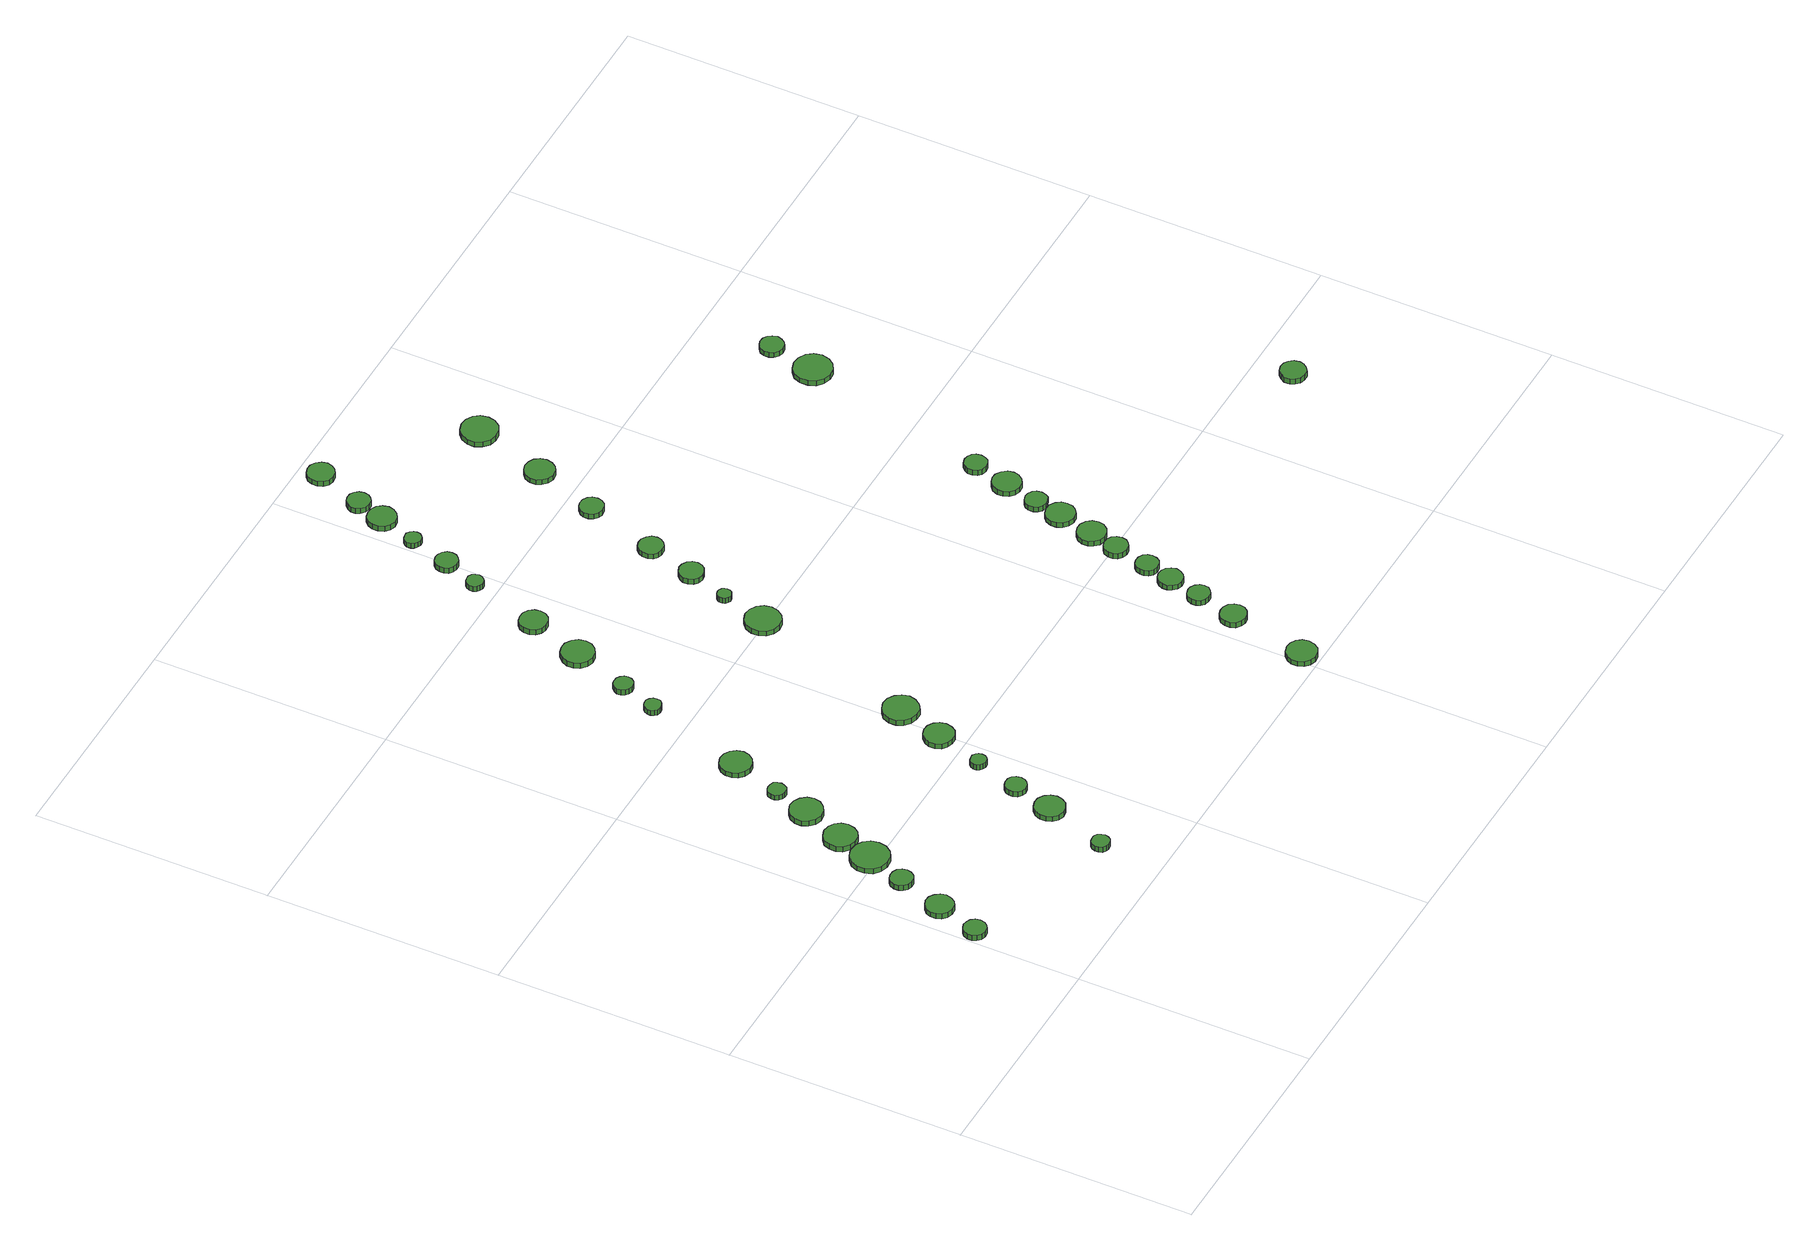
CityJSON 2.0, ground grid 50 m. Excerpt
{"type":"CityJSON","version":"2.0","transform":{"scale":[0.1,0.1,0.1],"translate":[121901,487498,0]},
"CityObjects":{
"tree1":{"type":"SolitaryVegetationObject","attributes":{"function":"something"},"geometry":[{"type":"MultiSurface","lod":"1","boundaries":[[[0,1,2,3,4,5,6,7,8,9,10,11,12,13,14]],[[15,16,17,18,19,20,21,22,23,24,25,26,27,28,29]],[[0,29,28,1]],[[1,28,27,2]],[[2,27,26,3]],[[3,26,25,4]],[[4,25,24,5]],[[5,24,23,6]],[[6,23,22,7]],[[7,22,21,8]],[[8,21,20,9]],[[9,20,19,10]],[[10,19,18,11]],[[11,18,17,12]],[[12,17,16,13]],[[13,16,15,14]],[[14,15,29,0]]]}]},
"tree2":{"type":"SolitaryVegetationObject","attributes":{"function":"something"},"geometry":[{"type":"MultiSurface","lod":"1","boundaries":[[[30,31,32,33,34,35,36,37,38,39,40,41,42,43,44]],[[45,46,47,48,49,50,51,52,53,54,55,56,57,58,59]],[[30,59,58,31]],[[31,58,57,32]],[[32,57,56,33]],[[33,56,55,34]],[[34,55,54,35]],[[35,54,53,36]],[[36,53,52,37]],[[37,52,51,38]],[[38,51,50,39]],[[39,50,49,40]],[[40,49,48,41]],[[41,48,47,42]],[[42,47,46,43]],[[43,46,45,44]],[[44,45,59,30]]]}]},
"tree3":{"type":"SolitaryVegetationObject","attributes":{"function":"something"},"geometry":[{"type":"MultiSurface","lod":"1","boundaries":[[[60,61,62,63,64,65,66,67,68,69,70,71,72,73,74]],[[75,76,77,78,79,80,81,82,83,84,85,86,87,88,89]],[[60,89,88,61]],[[61,88,87,62]],[[62,87,86,63]],[[63,86,85,64]],[[64,85,84,65]],[[65,84,83,66]],[[66,83,82,67]],[[67,82,81,68]],[[68,81,80,69]],[[69,80,79,70]],[[70,79,78,71]],[[71,78,77,72]],[[72,77,76,73]],[[73,76,75,74]],[[74,75,89,60]]]}]},
"tree4":{"type":"SolitaryVegetationObject","attributes":{"function":"something"},"geometry":[{"type":"MultiSurface","lod":"1","boundaries":[[[90,91,92,93,94,95,96,97,98,99,100,101,102,103,104]],[[105,106,107,108,109,110,111,112,113,114,115,116,117,118,119]],[[90,119,118,91]],[[91,118,117,92]],[[92,117,116,93]],[[93,116,115,94]],[[94,115,114,95]],[[95,114,113,96]],[[96,113,112,97]],[[97,112,111,98]],[[98,111,110,99]],[[99,110,109,100]],[[100,109,108,101]],[[101,108,107,102]],[[102,107,106,103]],[[103,106,105,104]],[[104,105,119,90]]]}]},
"tree5":{"type":"SolitaryVegetationObject","attributes":{"function":"something"},"geometry":[{"type":"MultiSurface","lod":"1","boundaries":[[[120,121,122,123,124,125,126,127,128,129,130,131,132,133,134]],[[135,136,137,138,139,140,141,142,143,144,145,146,147,148,149]],[[120,149,148,121]],[[121,148,147,122]],[[122,147,146,123]],[[123,146,145,124]],[[124,145,144,125]],[[125,144,143,126]],[[126,143,142,127]],[[127,142,141,128]],[[128,141,140,129]],[[129,140,139,130]],[[130,139,138,131]],[[131,138,137,132]],[[132,137,136,133]],[[133,136,135,134]],[[134,135,149,120]]]}]},
"tree6":{"type":"SolitaryVegetationObject","attributes":{"function":"something"},"geometry":[{"type":"MultiSurface","lod":"1","boundaries":[[[150,151,152,153,154,155,156,157,158,159,160,161,162,163,164]],[[165,166,167,168,169,170,171,172,173,174,175,176,177,178,179]],[[150,179,178,151]],[[151,178,177,152]],[[152,177,176,153]],[[153,176,175,154]],[[154,175,174,155]],[[155,174,173,156]],[[156,173,172,157]],[[157,172,171,158]],[[158,171,170,159]],[[159,170,169,160]],[[160,169,168,161]],[[161,168,167,162]],[[162,167,166,163]],[[163,166,165,164]],[[164,165,179,150]]]}]},
"tree7":{"type":"SolitaryVegetationObject","attributes":{"function":"something"},"geometry":[{"type":"MultiSurface","lod":"1","boundaries":[[[180,181,182,183,184,185,186,187,188,189,190,191,192,193,194]],[[195,196,197,198,199,200,201,202,203,204,205,206,207,208,209]],[[180,209,208,181]],[[181,208,207,182]],[[182,207,206,183]],[[183,206,205,184]],[[184,205,204,185]],[[185,204,203,186]],[[186,203,202,187]],[[187,202,201,188]],[[188,201,200,189]],[[189,200,199,190]],[[190,199,198,191]],[[191,198,197,192]],[[192,197,196,193]],[[193,196,195,194]],[[194,195,209,180]]]}]},
"tree8":{"type":"SolitaryVegetationObject","attributes":{"function":"something"},"geometry":[{"type":"MultiSurface","lod":"1","boundaries":[[[210,211,212,213,214,215,216,217,218,219,220,221,222,223,224]],[[225,226,227,228,229,230,231,232,233,234,235,236,237,238,239]],[[210,239,238,211]],[[211,238,237,212]],[[212,237,236,213]],[[213,236,235,214]],[[214,235,234,215]],[[215,234,233,216]],[[216,233,232,217]],[[217,232,231,218]],[[218,231,230,219]],[[219,230,229,220]],[[220,229,228,221]],[[221,228,227,222]],[[222,227,226,223]],[[223,226,225,224]],[[224,225,239,210]]]}]},
"tree9":{"type":"SolitaryVegetationObject","attributes":{"function":"something"},"geometry":[{"type":"MultiSurface","lod":"1","boundaries":[[[240,241,242,243,244,245,246,247,248,249,250,251,252,253,254]],[[255,256,257,258,259,260,261,262,263,264,265,266,267,268,269]],[[240,269,268,241]],[[241,268,267,242]],[[242,267,266,243]],[[243,266,265,244]],[[244,265,264,245]],[[245,264,263,246]],[[246,263,262,247]],[[247,262,261,248]],[[248,261,260,249]],[[249,260,259,250]],[[250,259,258,251]],[[251,258,257,252]],[[252,257,256,253]],[[253,256,255,254]],[[254,255,269,240]]]}]},
"tree10":{"type":"SolitaryVegetationObject","attributes":{"function":"something"},"geometry":[{"type":"MultiSurface","lod":"1","boundaries":[[[270,271,272,273,274,275,276,277,278,279,280,281,282,283,284]],[[285,286,287,288,289,290,291,292,293,294,295,296,297,298,299]],[[270,299,298,271]],[[271,298,297,272]],[[272,297,296,273]],[[273,296,295,274]],[[274,295,294,275]],[[275,294,293,276]],[[276,293,292,277]],[[277,292,291,278]],[[278,291,290,279]],[[279,290,289,280]],[[280,289,288,281]],[[281,288,287,282]],[[282,287,286,283]],[[283,286,285,284]],[[284,285,299,270]]]}]},
"tree11":{"type":"SolitaryVegetationObject","attributes":{"function":"something"},"geometry":[{"type":"MultiSurface","lod":"1","boundaries":[[[300,301,302,303,304,305,306,307,308,309,310,311,312,313,314]],[[315,316,317,318,319,320,321,322,323,324,325,326,327,328,329]],[[300,329,328,301]],[[301,328,327,302]],[[302,327,326,303]],[[303,326,325,304]],[[304,325,324,305]],[[305,324,323,306]],[[306,323,322,307]],[[307,322,321,308]],[[308,321,320,309]],[[309,320,319,310]],[[310,319,318,311]],[[311,318,317,312]],[[312,317,316,313]],[[313,316,315,314]],[[314,315,329,300]]]}]},
"tree12":{"type":"SolitaryVegetationObject","attributes":{"function":"something"},"geometry":[{"type":"MultiSurface","lod":"1","boundaries":[[[330,331,332,333,334,335,336,337,338,339,340,341,342,343,344]],[[345,346,347,348,349,350,351,352,353,354,355,356,357,358,359]],[[330,359,358,331]],[[331,358,357,332]],[[332,357,356,333]],[[333,356,355,334]],[[334,355,354,335]],[[335,354,353,336]],[[336,353,352,337]],[[337,352,351,338]],[[338,351,350,339]],[[339,350,349,340]],[[340,349,348,341]],[[341,348,347,342]],[[342,347,346,343]],[[343,346,345,344]],[[344,345,359,330]]]}]},
"tree13":{"type":"SolitaryVegetationObject","attributes":{"function":"something"},"geometry":[{"type":"MultiSurface","lod":"1","boundaries":[[[360,361,362,363,364,365,366,367,368,369,370,371,372,373,374]],[[375,376,377,378,379,380,381,382,383,384,385,386,387,388,389]],[[360,389,388,361]],[[361,388,387,362]],[[362,387,386,363]],[[363,386,385,364]],[[364,385,384,365]],[[365,384,383,366]],[[366,383,382,367]],[[367,382,381,368]],[[368,381,380,369]],[[369,380,379,370]],[[370,379,378,371]],[[371,378,377,372]],[[372,377,376,373]],[[373,376,375,374]],[[374,375,389,360]]]}]},
"tree14":{"type":"SolitaryVegetationObject","attributes":{"function":"something"},"geometry":[{"type":"MultiSurface","lod":"1","boundaries":[[[390,391,392,393,394,395,396,397,398,399,400,401,402,403,404]],[[405,406,407,408,409,410,411,412,413,414,415,416,417,418,419]],[[390,419,418,391]],[[391,418,417,392]],[[392,417,416,393]],[[393,416,415,394]],[[394,415,414,395]],[[395,414,413,396]],[[396,413,412,397]],[[397,412,411,398]],[[398,411,410,399]],[[399,410,409,400]],[[400,409,408,401]],[[401,408,407,402]],[[402,407,406,403]],[[403,406,405,404]],[[404,405,419,390]]]}]},
"tree15":{"type":"SolitaryVegetationObject","attributes":{"function":"something"},"geometry":[{"type":"MultiSurface","lod":"1","boundaries":[[[420,421,422,423,424,425,426,427,428,429,430,431,432,433,434]],[[435,436,437,438,439,440,441,442,443,444,445,446,447,448,449]],[[420,449,448,421]],[[421,448,447,422]],[[422,447,446,423]],[[423,446,445,424]],[[424,445,444,425]],[[425,444,443,426]],[[426,443,442,427]],[[427,442,441,428]],[[428,441,440,429]],[[429,440,439,430]],[[430,439,438,431]],[[431,438,437,432]],[[432,437,436,433]],[[433,436,435,434]],[[434,435,449,420]]]}]},
"tree16":{"type":"SolitaryVegetationObject","attributes":{"function":"something"},"geometry":[{"type":"MultiSurface","lod":"1","boundaries":[[[450,451,452,453,454,455,456,457,458,459,460,461,462,463,464]],[[465,466,467,468,469,470,471,472,473,474,475,476,477,478,479]],[[450,479,478,451]],[[451,478,477,452]],[[452,477,476,453]],[[453,476,475,454]],[[454,475,474,455]],[[455,474,473,456]],[[456,473,472,457]],[[457,472,471,458]],[[458,471,470,459]],[[459,470,469,460]],[[460,469,468,461]],[[461,468,467,462]],[[462,467,466,463]],[[463,466,465,464]],[[464,465,479,450]]]}]},
"tree17":{"type":"SolitaryVegetationObject","attributes":{"function":"something"},"geometry":[{"type":"MultiSurface","lod":"1","boundaries":[[[480,481,482,483,484,485,486,487,488,489,490,491,492,493,494]],[[495,496,497,498,499,500,501,502,503,504,505,506,507,508,509]],[[480,509,508,481]],[[481,508,507,482]],[[482,507,506,483]],[[483,506,505,484]],[[484,505,504,485]],[[485,504,503,486]],[[486,503,502,487]],[[487,502,501,488]],[[488,501,500,489]],[[489,500,499,490]],[[490,499,498,491]],[[491,498,497,492]],[[492,497,496,493]],[[493,496,495,494]],[[494,495,509,480]]]}]},
"tree18":{"type":"SolitaryVegetationObject","attributes":{"function":"something"},"geometry":[{"type":"MultiSurface","lod":"1","boundaries":[[[510,511,512,513,514,515,516,517,518,519,520,521,522,523,524]],[[525,526,527,528,529,530,531,532,533,534,535,536,537,538,539]],[[510,539,538,511]],[[511,538,537,512]],[[512,537,536,513]],[[513,536,535,514]],[[514,535,534,515]],[[515,534,533,516]],[[516,533,532,517]],[[517,532,531,518]],[[518,531,530,519]],[[519,530,529,520]],[[520,529,528,521]],[[521,528,527,522]],[[522,527,526,523]],[[523,526,525,524]],[[524,525,539,510]]]}]},
"tree19":{"type":"SolitaryVegetationObject","attributes":{"function":"something"},"geometry":[{"type":"MultiSurface","lod":"1","boundaries":[[[540,541,542,543,544,545,546,547,548,549,550,551,552,553,554]],[[555,556,557,558,559,560,561,562,563,564,565,566,567,568,569]],[[540,569,568,541]],[[541,568,567,542]],[[542,567,566,543]],[[543,566,565,544]],[[544,565,564,545]],[[545,564,563,546]],[[546,563,562,547]],[[547,562,561,548]],[[548,561,560,549]],[[549,560,559,550]],[[550,559,558,551]],[[551,558,557,552]],[[552,557,556,553]],[[553,556,555,554]],[[554,555,569,540]]]}]},
"tree20":{"type":"SolitaryVegetationObject","attributes":{"function":"something"},"geometry":[{"type":"MultiSurface","lod":"1","boundaries":[[[570,571,572,573,574,575,576,577,578,579,580,581,582,583,584]],[[585,586,587,588,589,590,591,592,593,594,595,596,597,598,599]],[[570,599,598,571]],[[571,598,597,572]],[[572,597,596,573]],[[573,596,595,574]],[[574,595,594,575]],[[575,594,593,576]],[[576,593,592,577]],[[577,592,591,578]],[[578,591,590,579]],[[579,590,589,580]],[[580,589,588,581]],[[581,588,587,582]],[[582,587,586,583]],[[583,586,585,584]],[[584,585,599,570]]]}]},
"tree21":{"type":"SolitaryVegetationObject","attributes":{"function":"something"},"geometry":[{"type":"MultiSurface","lod":"1","boundaries":[[[600,601,602,603,604,605,606,607,608,609,610,611,612,613,614]],[[615,616,617,618,619,620,621,622,623,624,625,626,627,628,629]],[[600,629,628,601]],[[601,628,627,602]],[[602,627,626,603]],[[603,626,625,604]],[[604,625,624,605]],[[605,624,623,606]],[[606,623,622,607]],[[607,622,621,608]],[[608,621,620,609]],[[609,620,619,610]],[[610,619,618,611]],[[611,618,617,612]],[[612,617,616,613]],[[613,616,615,614]],[[614,615,629,600]]]}]},
"tree22":{"type":"SolitaryVegetationObject","attributes":{"function":"something"},"geometry":[{"type":"MultiSurface","lod":"1","boundaries":[[[630,631,632,633,634,635,636,637,638,639,640,641,642,643,644]],[[645,646,647,648,649,650,651,652,653,654,655,656,657,658,659]],[[630,659,658,631]],[[631,658,657,632]],[[632,657,656,633]],[[633,656,655,634]],[[634,655,654,635]],[[635,654,653,636]],[[636,653,652,637]],[[637,652,651,638]],[[638,651,650,639]],[[639,650,649,640]],[[640,649,648,641]],[[641,648,647,642]],[[642,647,646,643]],[[643,646,645,644]],[[644,645,659,630]]]}]},
"tree23":{"type":"SolitaryVegetationObject","attributes":{"function":"something"},"geometry":[{"type":"MultiSurface","lod":"1","boundaries":[[[660,661,662,663,664,665,666,667,668,669,670,671,672,673,674]],[[675,676,677,678,679,680,681,682,683,684,685,686,687,688,689]],[[660,689,688,661]],[[661,688,687,662]],[[662,687,686,663]],[[663,686,685,664]],[[664,685,684,665]],[[665,684,683,666]],[[666,683,682,667]],[[667,682,681,668]],[[668,681,680,669]],[[669,680,679,670]],[[670,679,678,671]],[[671,678,677,672]],[[672,677,676,673]],[[673,676,675,674]],[[674,675,689,660]]]}]},
"tree24":{"type":"SolitaryVegetationObject","attributes":{"function":"something"},"geometry":[{"type":"MultiSurface","lod":"1","boundaries":[[[690,691,692,693,694,695,696,697,698,699,700,701,702,703,704]],[[705,706,707,708,709,710,711,712,713,714,715,716,717,718,719]],[[690,719,718,691]],[[691,718,717,692]],[[692,717,716,693]],[[693,716,715,694]],[[694,715,714,695]],[[695,714,713,696]],[[696,713,712,697]],[[697,712,711,698]],[[698,711,710,699]],[[699,710,709,700]],[[700,709,708,701]],[[701,708,707,702]],[[702,707,706,703]],[[703,706,705,704]],[[704,705,719,690]]]}]},
"tree25":{"type":"SolitaryVegetationObject","attributes":{"function":"something"},"geometry":[{"type":"MultiSurface","lod":"1","boundaries":[[[720,721,722,723,724,725,726,727,728,729,730,731,732,733,734]],[[735,736,737,738,739,740,741,742,743,744,745,746,747,748,749]],[[720,749,748,721]],[[721,748,747,722]],[[722,747,746,723]],[[723,746,745,724]],[[724,745,744,725]],[[725,744,743,726]],[[726,743,742,727]],[[727,742,741,728]],[[728,741,740,729]],[[729,740,739,730]],[[730,739,738,731]],[[731,738,737,732]],[[732,737,736,733]],[[733,736,735,734]],[[734,735,749,720]]]}]},
"tree26":{"type":"SolitaryVegetationObject","attributes":{"function":"something"},"geometry":[{"type":"MultiSurface","lod":"1","boundaries":[[[750,751,752,753,754,755,756,757,758,759,760,761,762,763,764]],[[765,766,767,768,769,770,771,772,773,774,775,776,777,778,779]],[[750,779,778,751]],[[751,778,777,752]],[[752,777,776,753]],[[753,776,775,754]],[[754,775,774,755]],[[755,774,773,756]],[[756,773,772,757]],[[757,772,771,758]],[[758,771,770,759]],[[759,770,769,760]],[[760,769,768,761]],[[761,768,767,762]],[[762,767,766,763]],[[763,766,765,764]],[[764,765,779,750]]]}]},
"tree27":{"type":"SolitaryVegetationObject","attributes":{"function":"something"},"geometry":[{"type":"MultiSurface","lod":"1","boundaries":[[[780,781,782,783,784,785,786,787,788,789,790,791,792,793,794]],[[795,796,797,798,799,800,801,802,803,804,805,806,807,808,809]],[[780,809,808,781]],[[781,808,807,782]],[[782,807,806,783]],[[783,806,805,784]],[[784,805,804,785]],[[785,804,803,786]],[[786,803,802,787]],[[787,802,801,788]],[[788,801,800,789]],[[789,800,799,790]],[[790,799,798,791]],[[791,798,797,792]],[[792,797,796,793]],[[793,796,795,794]],[[794,795,809,780]]]}]},
"tree28":{"type":"SolitaryVegetationObject","attributes":{"function":"something"},"geometry":[{"type":"MultiSurface","lod":"1","boundaries":[[[810,811,812,813,814,815,816,817,818,819,820,821,822,823,824]],[[825,826,827,828,829,830,831,832,833,834,835,836,837,838,839]],[[810,839,838,811]],[[811,838,837,812]],[[812,837,836,813]],[[813,836,835,814]],[[814,835,834,815]],[[815,834,833,816]],[[816,833,832,817]],[[817,832,831,818]],[[818,831,830,819]],[[819,830,829,820]],[[820,829,828,821]],[[821,828,827,822]],[[822,827,826,823]],[[823,826,825,824]],[[824,825,839,810]]]}]},
"tree29":{"type":"SolitaryVegetationObject","attributes":{"function":"something"},"geometry":[{"type":"MultiSurface","lod":"1","boundaries":[[[840,841,842,843,844,845,846,847,848,849,850,851,852,853,854]],[[855,856,857,858,859,860,861,862,863,864,865,866,867,868,869]],[[840,869,868,841]],[[841,868,867,842]],[[842,867,866,843]],[[843,866,865,844]],[[844,865,864,845]],[[845,864,863,846]],[[846,863,862,847]],[[847,862,861,848]],[[848,861,860,849]],[[849,860,859,850]],[[850,859,858,851]],[[851,858,857,852]],[[852,857,856,853]],[[853,856,855,854]],[[854,855,869,840]]]}]},
"tree30":{"type":"SolitaryVegetationObject","attributes":{"function":"something"},"geometry":[{"type":"MultiSurface","lod":"1","boundaries":[[[870,871,872,873,874,875,876,877,878,879,880,881,882,883,884]],[[885,886,887,888,889,890,891,892,893,894,895,896,897,898,899]],[[870,899,898,871]],[[871,898,897,872]],[[872,897,896,873]],[[873,896,895,874]],[[874,895,894,875]],[[875,894,893,876]],[[876,893,892,877]],[[877,892,891,878]],[[878,891,890,879]],[[879,890,889,880]],[[880,889,888,881]],[[881,888,887,882]],[[882,887,886,883]],[[883,886,885,884]],[[884,885,899,870]]]}]},
"tree31":{"type":"SolitaryVegetationObject","attributes":{"function":"something"},"geometry":[{"type":"MultiSurface","lod":"1","boundaries":[[[900,901,902,903,904,905,906,907,908,909,910,911,912,913,914]],[[915,916,917,918,919,920,921,922,923,924,925,926,927,928,929]],[[900,929,928,901]],[[901,928,927,902]],[[902,927,926,903]],[[903,926,925,904]],[[904,925,924,905]],[[905,924,923,906]],[[906,923,922,907]],[[907,922,921,908]],[[908,921,920,909]],[[909,920,919,910]],[[910,919,918,911]],[[911,918,917,912]],[[912,917,916,913]],[[913,916,915,914]],[[914,915,929,900]]]}]},
"tree32":{"type":"SolitaryVegetationObject","attributes":{"function":"something"},"geometry":[{"type":"MultiSurface","lod":"1","boundaries":[[[930,931,932,933,934,935,936,937,938,939,940,941,942,943,944]],[[945,946,947,948,949,950,951,952,953,954,955,956,957,958,959]],[[930,959,958,931]],[[931,958,957,932]],[[932,957,956,933]],[[933,956,955,934]],[[934,955,954,935]],[[935,954,953,936]],[[936,953,952,937]],[[937,952,951,938]],[[938,951,950,939]],[[939,950,949,940]],[[940,949,948,941]],[[941,948,947,942]],[[942,947,946,943]],[[943,946,945,944]],[[944,945,959,930]]]}]},
"tree33":{"type":"SolitaryVegetationObject","attributes":{"function":"something"},"geometry":[{"type":"MultiSurface","lod":"1","boundaries":[[[960,961,962,963,964,965,966,967,968,969,970,971,972,973,974]],[[975,976,977,978,979,980,981,982,983,984,985,986,987,988,989]],[[960,989,988,961]],[[961,988,987,962]],[[962,987,986,963]],[[963,986,985,964]],[[964,985,984,965]],[[965,984,983,966]],[[966,983,982,967]],[[967,982,981,968]],[[968,981,980,969]],[[969,980,979,970]],[[970,979,978,971]],[[971,978,977,972]],[[972,977,976,973]],[[973,976,975,974]],[[974,975,989,960]]]}]},
"tree34":{"type":"SolitaryVegetationObject","attributes":{"function":"something"},"geometry":[{"type":"MultiSurface","lod":"1","boundaries":[[[990,991,992,993,994,995,996,997,998,999,1000,1001,1002,1003,1004]],[[1005,1006,1007,1008,1009,1010,1011,1012,1013,1014,1015,1016,1017,1018,1019]],[[990,1019,1018,991]],[[991,1018,1017,992]],[[992,1017,1016,993]],[[993,1016,1015,994]],[[994,1015,1014,995]],[[995,1014,1013,996]],[[996,1013,1012,997]],[[997,1012,1011,998]],[[998,1011,1010,999]],[[999,1010,1009,1000]],[[1000,1009,1008,1001]],[[1001,1008,1007,1002]],[[1002,1007,1006,1003]],[[1003,1006,1005,1004]],[[1004,1005,1019,990]]]}]},
"tree35":{"type":"SolitaryVegetationObject","attributes":{"function":"something"},"geometry":[{"type":"MultiSurface","lod":"1","boundaries":[[[1020,1021,1022,1023,1024,1025,1026,1027,1028,1029,1030,1031,1032,1033,1034]],[[1035,1036,1037,1038,1039,1040,1041,1042,1043,1044,1045,1046,1047,1048,1049]],[[1020,1049,1048,1021]],[[1021,1048,1047,1022]],[[1022,1047,1046,1023]],[[1023,1046,1045,1024]],[[1024,1045,1044,1025]],[[1025,1044,1043,1026]],[[1026,1043,1042,1027]],[[1027,1042,1041,1028]],[[1028,1041,1040,1029]],[[1029,1040,1039,1030]],[[1030,1039,1038,1031]],[[1031,1038,1037,1032]],[[1032,1037,1036,1033]],[[1033,1036,1035,1034]],[[1034,1035,1049,1020]]]}]},
"tree36":{"type":"SolitaryVegetationObject","attributes":{"function":"something"},"geometry":[{"type":"MultiSurface","lod":"1","boundaries":[[[1050,1051,1052,1053,1054,1055,1056,1057,1058,1059,1060,1061,1062,1063,1064]],[[1065,1066,1067,1068,1069,1070,1071,1072,1073,1074,1075,1076,1077,1078,1079]],[[1050,1079,1078,1051]],[[1051,1078,1077,1052]],[[1052,1077,1076,1053]],[[1053,1076,1075,1054]],[[1054,1075,1074,1055]],[[1055,1074,1073,1056]],[[1056,1073,1072,1057]],[[1057,1072,1071,1058]],[[1058,1071,1070,1059]],[[1059,1070,1069,1060]],[[1060,1069,1068,1061]],[[1061,1068,1067,1062]],[[1062,1067,1066,1063]],[[1063,1066,1065,1064]],[[1064,1065,1079,1050]]]}]},
"tree37":{"type":"SolitaryVegetationObject","attributes":{"function":"something"},"geometry":[{"type":"MultiSurface","lod":"1","boundaries":[[[1080,1081,1082,1083,1084,1085,1086,1087,1088,1089,1090,1091,1092,1093,1094]],[[1095,1096,1097,1098,1099,1100,1101,1102,1103,1104,1105,1106,1107,1108,1109]],[[1080,1109,1108,1081]],[[1081,1108,1107,1082]],[[1082,1107,1106,1083]],[[1083,1106,1105,1084]],[[1084,1105,1104,1085]],[[1085,1104,1103,1086]],[[1086,1103,1102,1087]],[[1087,1102,1101,1088]],[[1088,1101,1100,1089]],[[1089,1100,1099,1090]],[[1090,1099,1098,1091]],[[1091,1098,1097,1092]],[[1092,1097,1096,1093]],[[1093,1096,1095,1094]],[[1094,1095,1109,1080]]]}]},
"tree38":{"type":"SolitaryVegetationObject","attributes":{"function":"something"},"geometry":[{"type":"MultiSurface","lod":"1","boundaries":[[[1110,1111,1112,1113,1114,1115,1116,1117,1118,1119,1120,1121,1122,1123,1124]],[[1125,1126,1127,1128,1129,1130,1131,1132,1133,1134,1135,1136,1137,1138,1139]],[[1110,1139,1138,1111]],[[1111,1138,1137,1112]],[[1112,1137,1136,1113]],[[1113,1136,1135,1114]],[[1114,1135,1134,1115]],[[1115,1134,1133,1116]],[[1116,1133,1132,1117]],[[1117,1132,1131,1118]],[[1118,1131,1130,1119]],[[1119,1130,1129,1120]],[[1120,1129,1128,1121]],[[1121,1128,1127,1122]],[[1122,1127,1126,1123]],[[1123,1126,1125,1124]],[[1124,1125,1139,1110]]]}]},
"tree39":{"type":"SolitaryVegetationObject","attributes":{"function":"something"},"geometry":[{"type":"MultiSurface","lod":"1","boundaries":[[[1140,1141,1142,1143,1144,1145,1146,1147,1148,1149,1150,1151,1152,1153,1154]],[[1155,1156,1157,1158,1159,1160,1161,1162,1163,1164,1165,1166,1167,1168,1169]],[[1140,1169,1168,1141]],[[1141,1168,1167,1142]],[[1142,1167,1166,1143]],[[1143,1166,1165,1144]],[[1144,1165,1164,1145]],[[1145,1164,1163,1146]],[[1146,1163,1162,1147]],[[1147,1162,1161,1148]],[[1148,1161,1160,1149]],[[1149,1160,1159,1150]],[[1150,1159,1158,1151]],[[1151,1158,1157,1152]],[[1152,1157,1156,1153]],[[1153,1156,1155,1154]],[[1154,1155,1169,1140]]]}]},
"tree40":{"type":"SolitaryVegetationObject","attributes":{"function":"something"},"geometry":[{"type":"MultiSurface","lod":"1","boundaries":[[[1170,1171,1172,1173,1174,1175,1176,1177,1178,1179,1180,1181,1182,1183,1184]],[[1185,1186,1187,1188,1189,1190,1191,1192,1193,1194,1195,1196,1197,1198,1199]],[[1170,1199,1198,1171]],[[1171,1198,1197,1172]],[[1172,1197,1196,1173]],[[1173,1196,1195,1174]],[[1174,1195,1194,1175]],[[1175,1194,1193,1176]],[[1176,1193,1192,1177]],[[1177,1192,1191,1178]],[[1178,1191,1190,1179]],[[1179,1190,1189,1180]],[[1180,1189,1188,1181]],[[1181,1188,1187,1182]],[[1182,1187,1186,1183]],[[1183,1186,1185,1184]],[[1184,1185,1199,1170]]]}]},
"tree41":{"type":"SolitaryVegetationObject","attributes":{"function":"something"},"geometry":[{"type":"MultiSurface","lod":"1","boundaries":[[[1200,1201,1202,1203,1204,1205,1206,1207,1208,1209,1210,1211,1212,1213,1214]],[[1215,1216,1217,1218,1219,1220,1221,1222,1223,1224,1225,1226,1227,1228,1229]],[[1200,1229,1228,1201]],[[1201,1228,1227,1202]],[[1202,1227,1226,1203]],[[1203,1226,1225,1204]],[[1204,1225,1224,1205]],[[1205,1224,1223,1206]],[[1206,1223,1222,1207]],[[1207,1222,1221,1208]],[[1208,1221,1220,1209]],[[1209,1220,1219,1210]],[[1210,1219,1218,1211]],[[1211,1218,1217,1212]],[[1212,1217,1216,1213]],[[1213,1216,1215,1214]],[[1214,1215,1229,1200]]]}]},
"tree42":{"type":"SolitaryVegetationObject","attributes":{"function":"something"},"geometry":[{"type":"MultiSurface","lod":"1","boundaries":[[[1230,1231,1232,1233,1234,1235,1236,1237,1238,1239,1240,1241,1242,1243,1244]],[[1245,1246,1247,1248,1249,1250,1251,1252,1253,1254,1255,1256,1257,1258,1259]],[[1230,1259,1258,1231]],[[1231,1258,1257,1232]],[[1232,1257,1256,1233]],[[1233,1256,1255,1234]],[[1234,1255,1254,1235]],[[1235,1254,1253,1236]],[[1236,1253,1252,1237]],[[1237,1252,1251,1238]],[[1238,1251,1250,1239]],[[1239,1250,1249,1240]],[[1240,1249,1248,1241]],[[1241,1248,1247,1242]],[[1242,1247,1246,1243]],[[1243,1246,1245,1244]],[[1244,1245,1259,1230]]]}]},
"tree43":{"type":"SolitaryVegetationObject","attributes":{"function":"something"},"geometry":[{"type":"MultiSurface","lod":"1","boundaries":[[[1260,1261,1262,1263,1264,1265,1266,1267,1268,1269,1270,1271,1272,1273,1274]],[[1275,1276,1277,1278,1279,1280,1281,1282,1283,1284,1285,1286,1287,1288,1289]],[[1260,1289,1288,1261]],[[1261,1288,1287,1262]],[[1262,1287,1286,1263]],[[1263,1286,1285,1264]],[[1264,1285,1284,1265]],[[1265,1284,1283,1266]],[[1266,1283,1282,1267]],[[1267,1282,1281,1268]],[[1268,1281,1280,1269]],[[1269,1280,1279,1270]],[[1270,1279,1278,1271]],[[1271,1278,1277,1272]],[[1272,1277,1276,1273]],[[1273,1276,1275,1274]],[[1274,1275,1289,1260]]]}]},
"tree44":{"type":"SolitaryVegetationObject","attributes":{"function":"something"},"geometry":[{"type":"MultiSurface","lod":"1","boundaries":[[[1290,1291,1292,1293,1294,1295,1296,1297,1298,1299,1300,1301,1302,1303,1304]],[[1305,1306,1307,1308,1309,1310,1311,1312,1313,1314,1315,1316,1317,1318,1319]],[[1290,1319,1318,1291]],[[1291,1318,1317,1292]],[[1292,1317,1316,1293]],[[1293,1316,1315,1294]],[[1294,1315,1314,1295]],[[1295,1314,1313,1296]],[[1296,1313,1312,1297]],[[1297,1312,1311,1298]],[[1298,1311,1310,1299]],[[1299,1310,1309,1300]],[[1300,1309,1308,1301]],[[1301,1308,1307,1302]],[[1302,1307,1306,1303]],[[1303,1306,1305,1304]],[[1304,1305,1319,1290]]]}]},
"tree45":{"type":"SolitaryVegetationObject","attributes":{"function":"something"},"geometry":[{"type":"MultiSurface","lod":"1","boundaries":[[[1320,1321,1322,1323,1324,1325,1326,1327,1328,1329,1330,1331,1332,1333,1334]],[[1335,1336,1337,1338,1339,1340,1341,1342,1343,1344,1345,1346,1347,1348,1349]],[[1320,1349,1348,1321]],[[1321,1348,1347,1322]],[[1322,1347,1346,1323]],[[1323,1346,1345,1324]],[[1324,1345,1344,1325]],[[1325,1344,1343,1326]],[[1326,1343,1342,1327]],[[1327,1342,1341,1328]],[[1328,1341,1340,1329]],[[1329,1340,1339,1330]],[[1330,1339,1338,1331]],[[1331,1338,1337,1332]],[[1332,1337,1336,1333]],[[1333,1336,1335,1334]],[[1334,1335,1349,1320]]]}]}
},
"vertices":[
[50,238,16],[48,248,16],[42,256,16],[34,260,16],[24,262,16],[14,258,16],[7,252,16],[3,243,16],[3,233,16],[7,224,16],[14,217,16],[24,214,16],[34,215,16],[42,220,16],[48,228,16],[48,228,3],[42,220,3],[34,215,3],[24,214,3],[14,217,3],[7,224,3],[3,233,3],[3,243,3],[7,252,3],[14,258,3],[24,262,3],[34,260,3],[42,256,3],[48,248,3],[50,238,3],
[84,329,16],[81,341,16],[74,350,16],[64,357,16],[52,358,16],[40,354,16],[31,346,16],[27,335,16],[27,323,16],[31,312,16],[40,304,16],[52,300,16],[64,301,16],[74,307,16],[81,317,16],[81,317,3],[74,307,3],[64,301,3],[52,300,3],[40,304,3],[31,312,3],[27,323,3],[27,335,3],[31,346,3],[40,354,3],[52,358,3],[64,357,3],[74,350,3],[81,341,3],[84,329,3],
[113,429,16],[111,439,16],[105,447,16],[96,451,16],[86,452,16],[77,449,16],[70,443,16],[66,434,16],[66,424,16],[70,415,16],[77,408,16],[86,405,16],[96,406,16],[105,411,16],[111,419,16],[111,419,3],[105,411,3],[96,406,3],[86,405,3],[77,408,3],[70,415,3],[66,424,3],[66,434,3],[70,443,3],[77,449,3],[86,452,3],[96,451,3],[105,447,3],[111,439,3],[113,429,3],
[158,512,16],[155,529,16],[145,542,16],[131,550,16],[114,552,16],[98,547,16],[85,536,16],[79,521,16],[79,504,16],[85,488,16],[98,477,16],[114,472,16],[131,474,16],[145,482,16],[155,496,16],[155,496,4],[145,482,4],[131,474,4],[114,472,4],[98,477,4],[85,488,4],[79,504,4],[79,521,4],[85,536,4],[98,547,4],[114,552,4],[131,550,4],[145,542,4],[155,529,4],[158,512,4],
[177,589,16],[174,603,16],[166,614,16],[154,621,16],[140,623,16],[126,618,16],[115,609,16],[110,596,16],[110,582,16],[115,569,16],[126,559,16],[140,555,16],[154,556,16],[166,563,16],[174,575,16],[174,575,3],[166,563,3],[154,556,3],[140,555,3],[126,559,3],[115,569,3],[110,582,3],[110,596,3],[115,609,3],[126,618,3],[140,623,3],[154,621,3],[166,614,3],[174,603,3],[177,589,3],
[213,681,16],[210,695,16],[201,706,16],[189,713,16],[175,715,16],[161,710,16],[151,701,16],[145,688,16],[145,674,16],[151,661,16],[161,651,16],[175,647,16],[189,648,16],[201,655,16],[210,667,16],[210,667,3],[201,655,3],[189,648,3],[175,647,3],[161,651,3],[151,661,3],[145,674,3],[145,688,3],[151,701,3],[161,710,3],[175,715,3],[189,713,3],[201,706,3],[210,695,3],[213,681,3],
[377,136,15],[375,143,15],[371,150,15],[364,154,15],[356,154,15],[349,152,15],[343,147,15],[340,139,15],[340,132,15],[343,124,15],[349,119,15],[356,117,15],[364,118,15],[371,122,15],[375,128,15],[375,128,2],[371,122,2],[364,118,2],[356,117,2],[349,119,2],[343,124,2],[340,132,2],[340,139,2],[343,147,2],[349,152,2],[356,154,2],[364,154,2],[371,150,2],[375,143,2],[377,136,2],
[223,757,16],[221,765,16],[217,772,16],[210,775,16],[202,776,16],[195,774,16],[189,769,16],[186,761,16],[186,754,16],[189,746,16],[195,741,16],[202,739,16],[210,739,16],[217,743,16],[221,750,16],[221,750,4],[217,743,4],[210,739,4],[202,739,4],[195,741,4],[189,746,4],[186,754,4],[186,761,4],[189,769,4],[195,774,4],[202,776,4],[210,775,4],[217,772,4],[221,765,4],[223,757,4],
[432,268,16],[429,280,16],[422,291,16],[410,298,16],[397,299,16],[385,295,16],[375,286,16],[370,274,16],[370,261,16],[375,249,16],[385,240,16],[397,236,16],[410,238,16],[422,244,16],[429,255,16],[429,255,4],[422,244,4],[410,238,4],[397,236,4],[385,240,4],[375,249,4],[370,261,4],[370,274,4],[375,286,4],[385,295,4],[397,299,4],[410,298,4],[422,291,4],[429,280,4],[432,268,4],
[270,863,16],[267,876,16],[259,887,16],[247,894,16],[233,896,16],[220,891,16],[210,882,16],[205,870,16],[205,856,16],[210,844,16],[220,835,16],[233,830,16],[247,832,16],[259,839,16],[267,850,16],[267,850,4],[259,839,4],[247,832,4],[233,830,4],[220,835,4],[210,844,4],[205,856,4],[205,870,4],[210,882,4],[220,891,4],[233,896,4],[247,894,4],[259,887,4],[267,876,4],[270,863,4],
[448,354,16],[446,363,16],[441,371,16],[433,375,16],[424,376,16],[415,373,16],[408,367,16],[405,359,16],[405,350,16],[408,341,16],[415,335,16],[424,332,16],[433,333,16],[441,338,16],[446,345,16],[446,345,3],[441,338,3],[433,333,3],[424,332,3],[415,335,3],[408,341,3],[405,350,3],[405,359,3],[408,367,3],[415,373,3],[424,376,3],[433,375,3],[441,371,3],[446,363,3],[448,354,3],
[474,451,15],[473,458,15],[469,463,15],[463,467,15],[456,467,15],[449,465,15],[444,461,15],[441,454,15],[441,447,15],[444,441,15],[449,437,15],[456,434,15],[463,435,15],[469,439,15],[473,444,15],[473,444,2],[469,439,2],[463,435,2],[456,434,2],[449,437,2],[444,441,2],[441,447,2],[441,454,2],[444,461,2],[449,465,2],[456,467,2],[463,467,2],[469,463,2],[473,458,2],[474,451,2],
[329,1081,15],[328,1088,15],[323,1094,15],[317,1098,15],[309,1098,15],[302,1096,15],[297,1091,15],[294,1084,15],[294,1077,15],[297,1070,15],[302,1065,15],[309,1063,15],[317,1064,15],[323,1067,15],[328,1073,15],[328,1073,2],[323,1067,2],[317,1064,2],[309,1063,2],[302,1065,2],[297,1070,2],[294,1077,2],[294,1084,2],[297,1091,2],[302,1096,2],[309,1098,2],[317,1098,2],[323,1094,2],[328,1088,2],[329,1081,2],
[519,552,16],[516,565,16],[509,575,16],[497,582,16],[484,583,16],[472,579,16],[462,570,16],[457,558,16],[457,545,16],[462,533,16],[472,525,16],[484,521,16],[497,522,16],[509,528,16],[516,539,16],[516,539,4],[509,528,4],[497,522,4],[484,521,4],[472,525,4],[462,533,4],[457,545,4],[457,558,4],[462,570,4],[472,579,4],[484,583,4],[497,582,4],[509,575,4],[516,565,4],[519,552,4],
[359,1158,16],[357,1166,16],[352,1173,16],[345,1177,16],[336,1178,16],[328,1176,16],[322,1170,16],[318,1162,16],[318,1154,16],[322,1146,16],[328,1141,16],[336,1138,16],[345,1139,16],[352,1143,16],[357,1150,16],[357,1150,3],[352,1143,3],[345,1139,3],[336,1138,3],[328,1141,3],[322,1146,3],[318,1154,3],[318,1162,3],[322,1170,3],[328,1176,3],[336,1178,3],[345,1177,3],[352,1173,3],[357,1166,3],[359,1158,3],
[557,651,16],[553,666,16],[544,678,16],[531,686,16],[516,688,16],[501,683,16],[489,673,16],[483,658,16],[483,643,16],[489,629,16],[501,619,16],[516,614,16],[531,615,16],[544,623,16],[553,636,16],[553,636,3],[544,623,3],[531,615,3],[516,614,3],[501,619,3],[489,629,3],[483,643,3],[483,658,3],[489,673,3],[501,683,3],[516,688,3],[531,686,3],[544,678,3],[553,666,3],[557,651,3],
[412,1277,17],[409,1291,17],[401,1302,17],[388,1310,17],[374,1311,17],[361,1307,17],[350,1297,17],[344,1284,17],[344,1270,17],[350,1257,17],[361,1247,17],[374,1243,17],[388,1244,17],[401,1252,17],[409,1263,17],[409,1263,4],[401,1252,4],[388,1244,4],[374,1243,4],[361,1247,4],[350,1257,4],[344,1270,4],[344,1284,4],[350,1297,4],[361,1307,4],[374,1311,4],[388,1310,4],[401,1302,4],[409,1291,4],[412,1277,4],
[449,1395,16],[447,1406,16],[440,1416,16],[429,1422,16],[417,1423,16],[406,1420,16],[397,1412,16],[392,1401,16],[392,1389,16],[397,1378,16],[406,1370,16],[417,1366,16],[429,1367,16],[440,1373,16],[447,1383,16],[447,1383,3],[440,1373,3],[429,1367,3],[417,1366,3],[406,1370,3],[397,1378,3],[392,1389,3],[392,1401,3],[397,1412,3],[406,1420,3],[417,1423,3],[429,1422,3],[440,1416,3],[447,1406,3],[449,1395,3],
[662,1003,16],[659,1018,16],[650,1030,16],[637,1038,16],[621,1040,16],[607,1035,16],[595,1025,16],[589,1010,16],[589,995,16],[595,981,16],[607,971,16],[621,966,16],[637,967,16],[650,975,16],[659,988,16],[659,988,4],[650,975,4],[637,967,4],[621,966,4],[607,971,4],[595,981,4],[589,995,4],[589,1010,4],[595,1025,4],[607,1035,4],[621,1040,4],[637,1038,4],[650,1030,4],[659,1018,4],[662,1003,4],
[488,1547,15],[486,1554,15],[482,1560,15],[476,1564,15],[468,1564,15],[461,1562,15],[456,1557,15],[453,1550,15],[453,1543,15],[456,1536,15],[461,1532,15],[468,1529,15],[476,1530,15],[482,1534,15],[486,1540,15],[486,1540,2],[482,1534,2],[476,1530,2],[468,1529,2],[461,1532,2],[456,1536,2],[453,1543,2],[453,1550,2],[456,1557,2],[461,1562,2],[468,1564,2],[476,1564,2],[482,1560,2],[486,1554,2],[488,1547,2],
[520,1621,16],[518,1631,16],[512,1639,16],[503,1644,16],[494,1645,16],[484,1642,16],[477,1635,16],[473,1626,16],[473,1616,16],[477,1607,16],[484,1601,16],[494,1598,16],[503,1599,16],[512,1604,16],[518,1612,16],[518,1612,3],[512,1604,3],[503,1599,3],[494,1598,3],[484,1601,3],[477,1607,3],[473,1616,3],[473,1626,3],[477,1635,3],[484,1642,3],[494,1645,3],[503,1644,3],[512,1639,3],[518,1631,3],[520,1621,3],
[670,1103,15],[669,1109,15],[666,1113,15],[660,1117,15],[654,1117,15],[649,1115,15],[644,1111,15],[642,1106,15],[642,1100,15],[644,1094,15],[649,1090,15],[654,1088,15],[660,1089,15],[666,1092,15],[669,1097,15],[669,1097,2],[666,1092,2],[660,1089,2],[654,1088,2],[649,1090,2],[644,1094,2],[642,1100,2],[642,1106,2],[644,1111,2],[649,1115,2],[654,1117,2],[660,1117,2],[666,1113,2],[669,1109,2],[670,1103,2],
[1049,39,14],[1047,52,14],[1039,62,14],[1028,69,14],[1015,70,14],[1002,66,14],[992,57,14],[987,45,14],[987,32,14],[992,20,14],[1002,11,14],[1015,7,14],[1028,9,14],[1039,15,14],[1047,26,14],[1047,26,2],[1039,15,2],[1028,9,2],[1015,7,2],[1002,11,2],[992,20,2],[987,32,2],[987,45,2],[992,57,2],[1002,66,2],[1015,70,2],[1028,69,2],[1039,62,2],[1047,52,2],[1049,39,2],
[542,1709,15],[541,1716,15],[536,1722,15],[530,1726,15],[523,1726,15],[516,1724,15],[510,1719,15],[507,1713,15],[507,1705,15],[510,1699,15],[516,1694,15],[523,1691,15],[530,1692,15],[536,1696,15],[541,1702,15],[541,1702,3],[536,1696,3],[530,1692,3],[523,1691,3],[516,1694,3],[510,1699,3],[507,1705,3],[507,1713,3],[510,1719,3],[516,1724,3],[523,1726,3],[530,1726,3],[536,1722,3],[541,1716,3],[542,1709,3],
[710,1188,16],[708,1199,16],[702,1207,16],[692,1213,16],[682,1214,16],[672,1210,16],[664,1203,16],[659,1194,16],[659,1183,16],[664,1173,16],[672,1166,16],[682,1163,16],[692,1164,16],[702,1169,16],[708,1178,16],[708,1178,3],[702,1169,3],[692,1164,3],[682,1163,3],[672,1166,3],[664,1173,3],[659,1183,3],[659,1194,3],[664,1203,3],[672,1210,3],[682,1214,3],[692,1213,3],[702,1207,3],[708,1199,3],[710,1188,3],
[580,1789,17],[577,1801,17],[570,1811,17],[559,1817,17],[547,1818,17],[535,1815,17],[526,1806,17],[521,1795,17],[521,1783,17],[526,1771,17],[535,1763,17],[547,1759,17],[559,1760,17],[570,1767,17],[577,1777,17],[577,1777,4],[570,1767,4],[559,1760,4],[547,1759,4],[535,1763,4],[526,1771,4],[521,1783,4],[521,1795,4],[526,1806,4],[535,1815,4],[547,1818,4],[559,1817,4],[570,1811,4],[577,1801,4],[580,1789,4],
[739,1290,16],[737,1301,16],[730,1309,16],[721,1315,16],[710,1316,16],[700,1313,16],[692,1305,16],[688,1296,16],[688,1285,16],[692,1275,16],[700,1268,16],[710,1265,16],[721,1266,16],[730,1271,16],[737,1280,16],[737,1280,4],[730,1271,4],[721,1266,4],[710,1265,4],[700,1268,4],[692,1275,4],[688,1285,4],[688,1296,4],[692,1305,4],[700,1313,4],[710,1316,4],[721,1315,4],[730,1309,4],[737,1301,4],[739,1290,4],
[1080,204,14],[1078,215,14],[1071,225,14],[1061,230,14],[1050,231,14],[1040,228,14],[1031,220,14],[1027,210,14],[1027,199,14],[1031,188,14],[1040,181,14],[1050,177,14],[1061,179,14],[1071,184,14],[1078,193,14],[1078,193,1],[1071,184,1],[1061,179,1],[1050,177,1],[1040,181,1],[1031,188,1],[1027,199,1],[1027,210,1],[1031,220,1],[1040,228,1],[1050,231,1],[1061,230,1],[1071,225,1],[1078,215,1],[1080,204,1],
[595,1850,16],[593,1860,16],[587,1868,16],[579,1873,16],[569,1874,16],[559,1871,16],[551,1864,16],[547,1855,16],[547,1845,16],[551,1836,16],[559,1829,16],[569,1826,16],[579,1827,16],[587,1832,16],[593,1840,16],[593,1840,3],[587,1832,3],[579,1827,3],[569,1826,3],[559,1829,3],[551,1836,3],[547,1845,3],[547,1855,3],[551,1864,3],[559,1871,3],[569,1874,3],[579,1873,3],[587,1868,3],[593,1860,3],[595,1850,3],
[1100,291,13],[1098,300,13],[1092,308,13],[1083,313,13],[1074,314,13],[1064,311,13],[1057,305,13],[1053,296,13],[1053,286,13],[1057,277,13],[1064,271,13],[1074,268,13],[1083,269,13],[1092,274,13],[1098,281,13],[1098,281,1],[1092,274,1],[1083,269,1],[1074,268,1],[1064,271,1],[1057,277,1],[1053,286,1],[1053,296,1],[1057,305,1],[1064,311,1],[1074,314,1],[1083,313,1],[1092,308,1],[1098,300,1],[1100,291,1],
[784,1442,18],[782,1453,18],[776,1461,18],[767,1466,18],[756,1467,18],[747,1464,18],[739,1457,18],[735,1448,18],[735,1437,18],[739,1428,18],[747,1421,18],[756,1418,18],[767,1419,18],[776,1424,18],[782,1432,18],[782,1432,6],[776,1424,6],[767,1419,6],[756,1418,6],[747,1421,6],[739,1428,6],[735,1437,6],[735,1448,6],[739,1457,6],[747,1464,6],[756,1467,6],[767,1466,6],[776,1461,6],[782,1453,6],[784,1442,6],
[637,1951,17],[634,1962,17],[627,1972,17],[617,1978,17],[606,1979,17],[594,1975,17],[586,1968,17],[581,1957,17],[581,1945,17],[586,1934,17],[594,1926,17],[606,1923,17],[617,1924,17],[627,1930,17],[634,1939,17],[634,1939,5],[627,1930,5],[617,1924,5],[606,1923,5],[594,1926,5],[586,1934,5],[581,1945,5],[581,1957,5],[586,1968,5],[594,1975,5],[606,1979,5],[617,1978,5],[627,1972,5],[634,1962,5],[637,1951,5],
[1117,360,14],[1114,370,14],[1108,379,14],[1099,384,14],[1088,385,14],[1078,382,14],[1070,375,14],[1066,365,14],[1066,355,14],[1070,345,14],[1078,338,14],[1088,334,14],[1099,335,14],[1108,341,14],[1114,349,14],[1114,349,2],[1108,341,2],[1099,335,2],[1088,334,2],[1078,338,2],[1070,345,2],[1066,355,2],[1066,365,2],[1070,375,2],[1078,382,2],[1088,385,2],[1099,384,2],[1108,379,2],[1114,370,2],[1117,360,2],
[1128,418,15],[1126,427,15],[1121,435,15],[1112,440,15],[1102,441,15],[1093,438,15],[1086,431,15],[1082,422,15],[1082,413,15],[1086,404,15],[1093,397,15],[1102,394,15],[1112,395,15],[1121,400,15],[1126,408,15],[1126,408,2],[1121,400,2],[1112,395,2],[1102,394,2],[1093,397,2],[1086,404,2],[1082,413,2],[1082,422,2],[1086,431,2],[1093,438,2],[1102,441,2],[1112,440,2],[1121,435,2],[1126,427,2],[1128,418,2],
[1148,494,14],[1146,504,14],[1140,513,14],[1131,518,14],[1121,519,14],[1111,516,14],[1103,509,14],[1099,499,14],[1099,489,14],[1103,480,14],[1111,473,14],[1121,470,14],[1131,471,14],[1140,476,14],[1146,484,14],[1146,484,1],[1140,476,1],[1131,471,1],[1121,470,1],[1111,473,1],[1103,480,1],[1099,489,1],[1099,499,1],[1103,509,1],[1111,516,1],[1121,519,1],[1131,518,1],[1140,513,1],[1146,504,1],[1148,494,1],
[835,1578,20],[832,1591,20],[825,1601,20],[814,1607,20],[801,1609,20],[789,1605,20],[779,1596,20],[774,1584,20],[774,1571,20],[779,1560,20],[789,1551,20],[801,1547,20],[814,1548,20],[825,1555,20],[832,1565,20],[832,1565,8],[825,1555,8],[814,1548,8],[801,1547,8],[789,1551,8],[779,1560,8],[774,1571,8],[774,1584,8],[779,1596,8],[789,1605,8],[801,1609,8],[814,1607,8],[825,1601,8],[832,1591,8],[835,1578,8],
[1167,554,14],[1165,567,14],[1157,577,14],[1146,583,14],[1134,584,14],[1122,580,14],[1113,572,14],[1108,561,14],[1108,548,14],[1113,537,14],[1122,528,14],[1134,524,14],[1146,526,14],[1157,532,14],[1165,542,14],[1165,542,2],[1157,532,2],[1146,526,2],[1134,524,2],[1122,528,2],[1113,537,2],[1108,548,2],[1108,561,2],[1113,572,2],[1122,580,2],[1134,584,2],[1146,583,2],[1157,577,2],[1165,567,2],[1167,554,2],
[1185,631,16],[1183,643,16],[1176,653,16],[1165,660,16],[1152,661,16],[1140,657,16],[1131,649,16],[1126,637,16],[1126,625,16],[1131,613,16],[1140,605,16],[1152,601,16],[1165,602,16],[1176,609,16],[1183,619,16],[1183,619,4],[1176,609,4],[1165,602,4],[1152,601,4],[1140,605,4],[1131,613,4],[1126,625,4],[1126,637,4],[1131,649,4],[1140,657,4],[1152,661,4],[1165,660,4],[1176,653,4],[1183,643,4],[1185,631,4],
[889,1732,23],[886,1748,23],[877,1760,23],[863,1768,23],[848,1770,23],[833,1765,23],[821,1755,23],[814,1740,23],[814,1724,23],[821,1710,23],[833,1699,23],[848,1695,23],[863,1696,23],[877,1704,23],[886,1717,23],[886,1717,10],[877,1704,10],[863,1696,10],[848,1695,10],[833,1699,10],[821,1710,10],[814,1724,10],[814,1740,10],[821,1755,10],[833,1765,10],[848,1770,10],[863,1768,10],[877,1760,10],[886,1748,10],[889,1732,10],
[1191,690,16],[1189,699,16],[1184,707,16],[1175,712,16],[1166,713,16],[1156,710,16],[1149,704,16],[1145,695,16],[1145,685,16],[1149,676,16],[1156,670,16],[1166,667,16],[1175,668,16],[1184,672,16],[1189,680,16],[1189,680,4],[1184,672,4],[1175,668,4],[1166,667,4],[1156,670,4],[1149,676,4],[1145,685,4],[1145,695,4],[1149,704,4],[1156,710,4],[1166,713,4],[1175,712,4],[1184,707,4],[1189,699,4],[1191,690,4],
[1214,762,19],[1212,774,19],[1204,784,19],[1193,791,19],[1181,792,19],[1169,788,19],[1160,780,19],[1155,768,19],[1155,756,19],[1160,744,19],[1169,736,19],[1181,732,19],[1193,733,19],[1204,740,19],[1212,750,19],[1212,750,7],[1204,740,7],[1193,733,7],[1181,732,7],[1169,736,7],[1160,744,7],[1155,756,7],[1155,768,7],[1160,780,7],[1169,788,7],[1181,792,7],[1193,791,7],[1204,784,7],[1212,774,7],[1214,762,7],
[1226,839,22],[1224,848,22],[1219,856,22],[1210,861,22],[1201,862,22],[1191,859,22],[1184,852,22],[1180,844,22],[1180,834,22],[1184,825,22],[1191,818,22],[1201,815,22],[1210,816,22],[1219,821,22],[1224,829,22],[1224,829,9],[1219,821,9],[1210,816,9],[1201,815,9],[1191,818,9],[1184,825,9],[1180,834,9],[1180,844,9],[1184,852,9],[1191,859,9],[1201,862,9],[1210,861,9],[1219,856,9],[1224,848,9],[1226,839,9],
[1334,1238,29],[1330,1254,29],[1321,1267,29],[1306,1275,29],[1290,1277,29],[1275,1272,29],[1262,1261,29],[1256,1246,29],[1256,1229,29],[1262,1214,29],[1275,1203,29],[1290,1198,29],[1306,1200,29],[1321,1208,29],[1330,1221,29],[1330,1221,17],[1321,1208,17],[1306,1200,17],[1290,1198,17],[1275,1203,17],[1262,1214,17],[1256,1229,17],[1256,1246,17],[1262,1261,17],[1275,1272,17],[1290,1277,17],[1306,1275,17],[1321,1267,17],[1330,1254,17],[1334,1238,17],
[1341,1338,30],[1338,1348,30],[1332,1356,30],[1324,1361,30],[1313,1362,30],[1304,1359,30],[1296,1352,30],[1292,1343,30],[1292,1332,30],[1296,1323,30],[1304,1316,30],[1313,1313,30],[1324,1314,30],[1332,1319,30],[1338,1328,30],[1338,1328,18],[1332,1319,18],[1324,1314,18],[1313,1313,18],[1304,1316,18],[1296,1323,18],[1292,1332,18],[1292,1343,18],[1296,1352,18],[1304,1359,18],[1313,1362,18],[1324,1361,18],[1332,1356,18],[1338,1348,18],[1341,1338,18],
[1739,412,26],[1737,423,26],[1730,432,26],[1721,438,26],[1710,439,26],[1699,436,26],[1691,428,26],[1686,418,26],[1686,407,26],[1691,397,26],[1699,389,26],[1710,386,26],[1721,387,26],[1730,393,26],[1737,402,26],[1737,402,13],[1730,393,13],[1721,387,13],[1710,386,13],[1699,389,13],[1691,397,13],[1686,407,13],[1686,418,13],[1691,428,13],[1699,436,13],[1710,439,13],[1721,438,13],[1730,432,13],[1737,423,13],[1739,412,13]
]}
